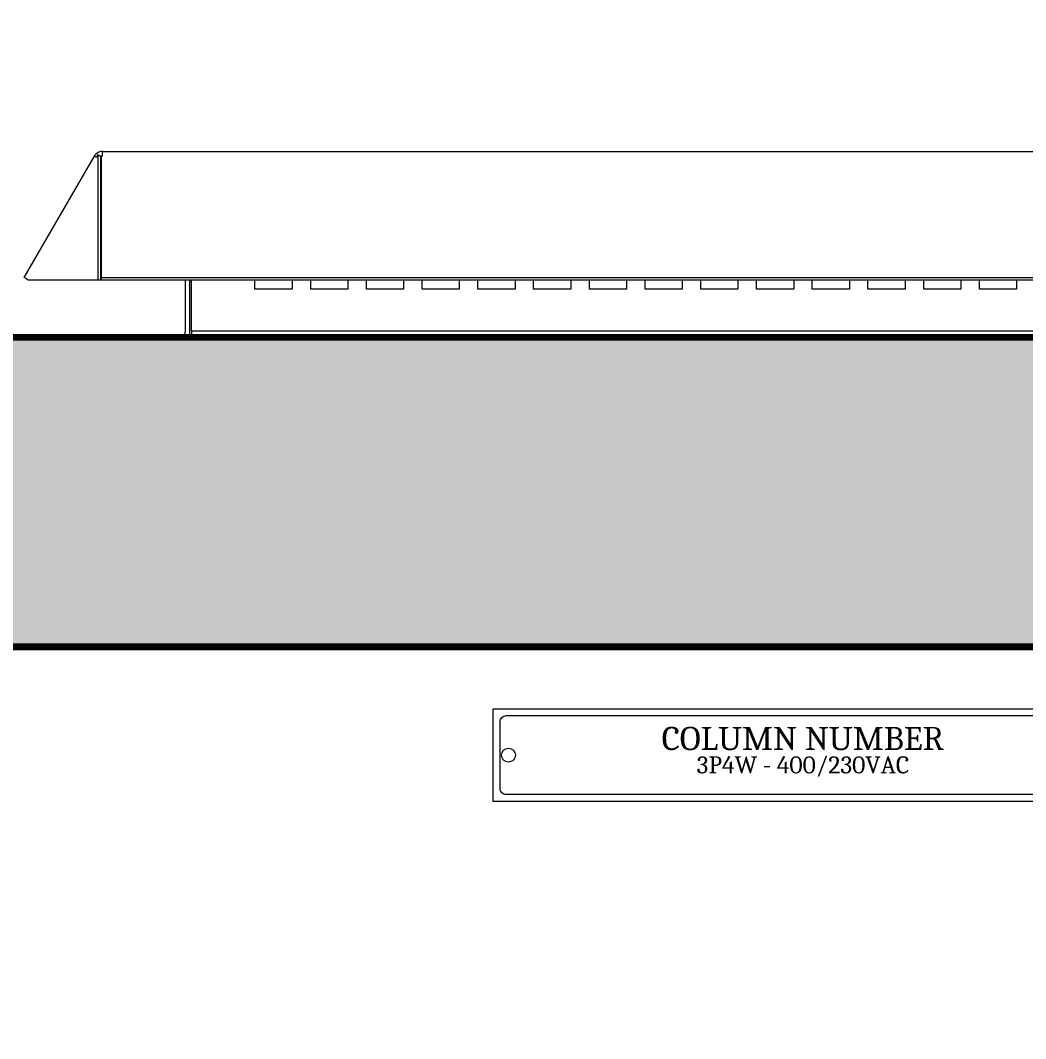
# Model space of a CAD drawing. Header units: millimetres. Extents: x -116965 to 323937, y 291661 to 566926.
# Drawn here: x -49233.9 to -48909.2, y 330213 to 330541.9 of the extents above; entities that cross this region are included whole.
import ezdxf

# ---------------------------------------------------------------- set-up
doc = ezdxf.new("R2010")
doc.units = ezdxf.units.MM
doc.header["$PDMODE"] = 35
doc.layers.get('0').update_dxf_attribs({"lineweight": 18})
doc.layers.add('AM_5', color=3, linetype='Continuous', lineweight=25)
doc.layers.add('Visible (ISO)', color=7, linetype='Continuous', lineweight=50)
doc.layers.add('C00-00-00', color=7, linetype='Continuous')
doc.layers.add('dien', color=2, linetype='Continuous')
doc.layers.add('C34-3A-40', color=7, linetype='Continuous', true_color=0x343a40)
doc.layers.add('C62-64-69', color=7, linetype='Continuous', true_color=0x626469)
doc.styles.add('hwTech', font='Cambria.ttf')
doc.styles.add('{18b73a54-fa43-428c-adcb-c1c7bbdf2c84}', font='Simplex.shx')
doc.dimstyles.new('kich thuoc$0', dxfattribs={"dimscale": 2, "dimtxt": 20, "dimasz": 16, "dimexe": 15, "dimexo": 10, "dimgap": 5, "dimtad": 1, "dimdec": 0, "dimzin": 0, "dimdsep": 46, "dimtxsty": '{18b73a54-fa43-428c-adcb-c1c7bbdf2c84}', "dimblk": 'OPEN30', "dimcen": 0.09, "dimclrd": 3, "dimclre": 3, "dimclrt": 3, "dimadec": 0, "dimazin": 0, "dimtfac": 1, "dimtdec": 0, "dimtofl": 0, "dimtmove": 0, "dimatfit": 3, "dimldrblk": 'OPEN30', "dimfxl": 1, "dimtolj": 1, "dimtzin": 0, "dimarcsym": 0})

# ---------------------------------------------------------------- blocks, each defined once
blk = doc.blocks.new('SV-F')
at = {"lineweight": 13}
blk.add_line((201, 0), (-201, 0), dxfattribs=at)
at = {"layer": 'Visible (ISO)', "lineweight": 13}
for p, q in [((-226.27, 58.5), (-226.27, 60)), ((-226.27, 60), (226.27, 60)), ((226.27, 60), (226.27, 58.5)), ((-251.5, 19.3), (-228.87, 58.5)), ((-228.79, 58.46), (-228.87, 58.5)), ((-228.79, 58.46), (-228.7, 58.41)), ((-227.8, 58.89), (-228.23, 58.13)), ((-227.8, 58.89), (-227.8, 18.55)), ((-226.82, 58.32), (-227.8, 58.89)), ((-226.82, 18.55), (-226.82, 58.32)), ((-226.68, 58.5), (-226.68, 19.3)), ((-226.27, 58.5), (-226.68, 58.5)), ((226.68, 58.5), (226.27, 58.5)), ((226.68, 58.5), (226.68, 19.3)), ((226.82, 58.32), (227.8, 58.89)), ((226.82, 18.55), (226.82, 58.32)), ((228.23, 58.13), (227.8, 58.89)), ((227.8, 58.89), (227.8, 18.55)), ((228.7, 58.41), (228.79, 58.46)), ((228.87, 58.5), (228.79, 58.46)), ((228.87, 58.5), (251.5, 19.3)), ((-250.87, 18.93), (-251.5, 19.3)), ((-250.87, 18.93), (-250.2, 18.55)), ((-250.2, 18.55), (-227.8, 18.55)), ((-227.8, 18.55), (-226.82, 18.55)), ((-226.68, 19.3), (-226.68, 18.55)), ((-226.68, 19.3), (226.68, 19.3)), ((-226.68, 18.55), (226.68, 18.55)), ((-199.5, 18.55), (-199.5, 1.5)), ((-198, 1.5), (-198, 18.55)), ((-197.5, 4), (-197.5, 18.55)), ((-177, 15.5), (-177, 18.55)), ((-165, 18.55), (-165, 15.5)), ((-159, 15.5), (-159, 18.55)), ((-147, 18.55), (-147, 15.5)), ((-141, 15.5), (-141, 18.55)), ((-129, 18.55), (-129, 15.5)), ((-123, 15.5), (-123, 18.55)), ((-111, 18.55), (-111, 15.5)), ((-105, 15.5), (-105, 18.55)), ((-93, 18.55), (-93, 15.5)), ((-87, 15.5), (-87, 18.55)), ((-75, 18.55), (-75, 15.5)), ((-69, 15.5), (-69, 18.55)), ((-57, 18.55), (-57, 15.5)), ((-51, 15.5), (-51, 18.55)), ((-39, 18.55), (-39, 15.5)), ((-33, 15.5), (-33, 18.55)), ((-21, 18.55), (-21, 15.5)), ((-15, 15.5), (-15, 18.55)), ((-3, 18.55), (-3, 15.5)), ((3, 15.5), (3, 18.55)), ((15, 18.55), (15, 15.5)), ((21, 15.5), (21, 18.55)), ((33, 18.55), (33, 15.5)), ((39, 15.5), (39, 18.55)), ((51, 18.55), (51, 15.5)), ((57, 15.5), (57, 18.55)), ((69, 18.55), (69, 15.5)), ((75, 15.5), (75, 18.55)), ((87, 18.55), (87, 15.5)), ((93, 15.5), (93, 18.55)), ((105, 18.55), (105, 15.5)), ((111, 15.5), (111, 18.55)), ((123, 18.55), (123, 15.5)), ((129, 15.5), (129, 18.55)), ((141, 18.55), (141, 15.5)), ((147, 15.5), (147, 18.55)), ((159, 18.55), (159, 15.5)), ((165, 15.5), (165, 18.55)), ((177, 18.55), (177, 15.5)), ((197.5, 18.55), (197.5, 4)), ((198, 1.5), (198, 18.55)), ((199.5, 1.5), (199.5, 18.55)), ((226.68, 19.3), (226.68, 18.55)), ((226.82, 18.55), (227.8, 18.55)), ((227.8, 18.55), (250.2, 18.55)), ((250.87, 18.93), (250.2, 18.55)), ((251.5, 19.3), (250.87, 18.93)), ((-165, 15.5), (-177, 15.5)), ((-147, 15.5), (-159, 15.5)), ((-129, 15.5), (-141, 15.5)), ((-111, 15.5), (-123, 15.5)), ((-93, 15.5), (-105, 15.5)), ((-75, 15.5), (-87, 15.5)), ((-57, 15.5), (-69, 15.5)), ((-39, 15.5), (-51, 15.5)), ((-21, 15.5), (-33, 15.5)), ((-3, 15.5), (-15, 15.5)), ((15, 15.5), (3, 15.5)), ((33, 15.5), (21, 15.5)), ((51, 15.5), (39, 15.5)), ((69, 15.5), (57, 15.5)), ((87, 15.5), (75, 15.5)), ((105, 15.5), (93, 15.5)), ((123, 15.5), (111, 15.5)), ((141, 15.5), (129, 15.5)), ((159, 15.5), (147, 15.5)), ((177, 15.5), (165, 15.5)), ((-197.5, 2), (-197.5, 4)), ((197.5, 2), (197.5, 4)), ((-197.5, 2), (197.5, 2)), ((-197.5, 2), (-197.5, 0)), ((197.5, 2), (197.5, 0))]:
    blk.add_line(p, q, dxfattribs=at)
for centre, radius, start, end in [((-226.27, 57), 3, 90, 136.3257), ((226.27, 57), 3, 43.6743, 90), ((-226.27, 57), 3, 136.3257, 150), ((-226.27, 57), 1.5, 105.8402, 114.6033), ((226.27, 57), 1.5, 65.3967, 74.1598), ((226.27, 57), 3, 30, 43.6743), ((-201, 1.5), 1.5, 270, 0), ((-201, 1.5), 3, 330, 0), ((201, 1.5), 3, 180, 210), ((201, 1.5), 1.5, 180, 270)]:
    blk.add_arc(centre, radius, start, end, dxfattribs=at)
for points in [[(-228.7, 58.41), (-228.66, 58.38), (-228.61, 58.35), (-228.56, 58.32)], [(-228.56, 58.32), (-228.47, 58.27), (-228.36, 58.21), (-228.23, 58.13)], [(228.56, 58.32), (228.47, 58.27), (228.36, 58.21), (228.23, 58.13)], [(228.7, 58.41), (228.66, 58.38), (228.61, 58.35), (228.56, 58.32)]]:
    blk.add_open_spline(points, degree=3, dxfattribs=at)
blk = doc.blocks.new('_Open30')
at = {"color": 0, "linetype": 'ByBlock', "lineweight": -2}
for p, q in [((-1, 0.268), (0, 0)), ((0, 0), (-1, -0.268)), ((0, 0), (-1, 0))]:
    blk.add_line(p, q, dxfattribs=at)
blk = doc.blocks.new('*D1806')
at = {"layer": 'AM_5', "color": 3, "lineweight": -2, "transparency": 16777216}
for p, q in [((-49332.34, 330459.56), (-49332.34, 330844.48)), ((-48632.34, 330459.56), (-48632.34, 330844.48)), ((-49302.34, 330814.48), (-48662.34, 330814.48))]:
    blk.add_line(p, q, dxfattribs=at)
at = {"layer": 'Defpoints', "color": 0, "lineweight": -3, "transparency": 16777216}
for p in [(-48632.34, 330814.48), (-49332.34, 330439.56), (-48632.34, 330439.56)]:
    blk.add_point(p, dxfattribs=at)
at = {"layer": 'AM_5', "color": 3, "lineweight": -2, "transparency": 16777216, "xscale": 30, "yscale": 30, "zscale": 30, "rotation": 180}
blk.add_blockref('_Open30', (-49332.34, 330814.48), dxfattribs=at)
at = {"layer": 'AM_5', "color": 3, "lineweight": -2, "transparency": 16777216, "xscale": 30, "yscale": 30, "zscale": 30}
blk.add_blockref('_Open30', (-48632.34, 330814.48), dxfattribs=at)
at = {"layer": 'AM_5', "color": 3, "transparency": 16777216, "insert": (-48982.34, 330844.48), "char_height": 40, "attachment_point": 5, "style": '{18b73a54-fa43-428c-adcb-c1c7bbdf2c84}'}
blk.add_mtext('\\A1;700', dxfattribs=at)
blk = doc.blocks.new('QƯEQWQWEQWE')
at = {"color": 0, "lineweight": 13, "ltscale": 100}
blk.add_lwpolyline([(60414.52, 346788.3), (60214.52, 346788.3), (60214.52, 346818.3), (60414.52, 346818.3)], close=True, dxfattribs=at)
blk.add_lwpolyline([(60410.27, 346790.55), (60218.77, 346790.55, -0.414214), (60216.77, 346792.55), (60216.77, 346814.06, -0.414214), (60218.77, 346816.06), (60410.27, 346816.06, -0.414214), (60412.27, 346814.06), (60412.27, 346792.55, -0.414214)], format="xyb", close=True, dxfattribs=at)
at = {"color": 7}
for centre in [(60219.52, 346803.3), (60409.52, 346803.3)]:
    blk.add_circle(centre, 2.25, dxfattribs=at)
at = {"lineweight": -3, "ltscale": 5, "insert": (60314.57, 346808.64), "char_height": 7.5, "attachment_point": 5, "style": 'hwTech'}
blk.add_mtext_dynamic_manual_height_columns('COLUMN NUMBER', width=145.0456, gutter_width=12, heights=[0], dxfattribs=at)
at = {"layer": 'dien', "color": 6, "linetype": 'Continuous', "lineweight": 30, "insert": (60314.57, 346799.61), "char_height": 15, "width": 248.9403, "attachment_point": 5, "style": 'hwTech'}
blk.add_mtext('{\\H0.3667x;3P4W - 400/230VAC} ', dxfattribs=at)

msp = doc.modelspace()

# ---------------------------------------------------------------- hatches: boundary and pattern name
at = {"layer": 'C34-3A-40'}
h = msp.add_hatch(color=256, dxfattribs=at)
h.dxf.hatch_style = 2
h.paths.add_polyline_path([(-49331.192633, 330439.556236), (-48631.290343, 330439.556236), (-48631.290343, 330339.570192), (-49331.192633, 330339.570192)])
at = {"layer": 'C62-64-69'}
h = msp.add_hatch(color=256, dxfattribs=at)
h.dxf.hatch_style = 2
h.paths.add_polyline_path([(-49235.206033, 330430.557493), (-49203.210498, 330430.557493), (-49203.210498, 330423.558467), (-49235.206033, 330423.558467)])
h = msp.add_hatch(color=256, dxfattribs=at)
h.dxf.hatch_style = 2
h.paths.add_polyline_path([(-49203.210498, 330430.557493), (-49171.214968, 330430.557493), (-49171.214968, 330423.558467), (-49203.210498, 330423.558467)])
h = msp.add_hatch(color=256, dxfattribs=at)
h.dxf.hatch_style = 2
h.paths.add_polyline_path([(-49203.210498, 330430.557493), (-49171.214968, 330430.557493), (-49171.214968, 330423.558467), (-49203.210498, 330423.558467)])
h = msp.add_hatch(color=256, dxfattribs=at)
h.dxf.hatch_style = 2
h.paths.add_polyline_path([(-49171.214968, 330430.557493), (-49139.219433, 330430.557493), (-49139.219433, 330423.558467), (-49171.214968, 330423.558467)])
h = msp.add_hatch(color=256, dxfattribs=at)
h.dxf.hatch_style = 2
h.paths.add_polyline_path([(-49171.214968, 330430.557493), (-49139.219433, 330430.557493), (-49139.219433, 330423.558467), (-49171.214968, 330423.558467)])
h = msp.add_hatch(color=256, dxfattribs=at)
h.dxf.hatch_style = 2
h.paths.add_polyline_path([(-49139.219433, 330430.557493), (-49107.223898, 330430.557493), (-49107.223898, 330423.558467), (-49139.219433, 330423.558467)])
h = msp.add_hatch(color=256, dxfattribs=at)
h.dxf.hatch_style = 2
h.paths.add_polyline_path([(-49139.219433, 330430.557493), (-49107.223898, 330430.557493), (-49107.223898, 330423.558467), (-49139.219433, 330423.558467)])
h = msp.add_hatch(color=256, dxfattribs=at)
h.dxf.hatch_style = 2
h.paths.add_polyline_path([(-49107.223898, 330430.557493), (-49075.228368, 330430.557493), (-49075.228368, 330423.558467), (-49107.223898, 330423.558467)])
h = msp.add_hatch(color=256, dxfattribs=at)
h.dxf.hatch_style = 2
h.paths.add_polyline_path([(-49107.223898, 330430.557493), (-49075.228368, 330430.557493), (-49075.228368, 330423.558467), (-49107.223898, 330423.558467)])
h = msp.add_hatch(color=256, dxfattribs=at)
h.dxf.hatch_style = 2
h.paths.add_polyline_path([(-49075.228368, 330430.557493), (-49043.232833, 330430.557493), (-49043.232833, 330423.558467), (-49075.228368, 330423.558467)])
h = msp.add_hatch(color=256, dxfattribs=at)
h.dxf.hatch_style = 2
h.paths.add_polyline_path([(-49043.232833, 330430.557493), (-49011.237298, 330430.557493), (-49011.237298, 330423.558467), (-49043.232833, 330423.558467)])
h = msp.add_hatch(color=256, dxfattribs=at)
h.dxf.hatch_style = 2
h.paths.add_polyline_path([(-49043.232833, 330430.557493), (-49011.237298, 330430.557493), (-49011.237298, 330423.558467), (-49043.232833, 330423.558467)])
h = msp.add_hatch(color=256, dxfattribs=at)
h.dxf.hatch_style = 2
h.paths.add_polyline_path([(-49011.237298, 330430.557493), (-48979.241768, 330430.557493), (-48979.241768, 330423.558467), (-49011.237298, 330423.558467)])
h = msp.add_hatch(color=256, dxfattribs=at)
h.dxf.hatch_style = 2
h.paths.add_polyline_path([(-49011.237298, 330430.557493), (-48979.241768, 330430.557493), (-48979.241768, 330423.558467), (-49011.237298, 330423.558467)])
h = msp.add_hatch(color=256, dxfattribs=at)
h.dxf.hatch_style = 2
h.paths.add_polyline_path([(-48979.241768, 330430.557493), (-48947.246233, 330430.557493), (-48947.246233, 330423.558467), (-48979.241768, 330423.558467)])
h = msp.add_hatch(color=256, dxfattribs=at)
h.dxf.hatch_style = 2
h.paths.add_polyline_path([(-48979.241768, 330430.557493), (-48947.246233, 330430.557493), (-48947.246233, 330423.558467), (-48979.241768, 330423.558467)])
h = msp.add_hatch(color=256, dxfattribs=at)
h.dxf.hatch_style = 2
h.paths.add_polyline_path([(-48947.246233, 330430.557493), (-48915.250698, 330430.557493), (-48915.250698, 330423.558467), (-48947.246233, 330423.558467)])
h = msp.add_hatch(color=256, dxfattribs=at)
h.dxf.hatch_style = 2
h.paths.add_polyline_path([(-48947.246233, 330430.557493), (-48915.250698, 330430.557493), (-48915.250698, 330423.558467), (-48947.246233, 330423.558467)])
h = msp.add_hatch(color=256, dxfattribs=at)
h.dxf.hatch_style = 2
h.paths.add_polyline_path([(-48915.250698, 330430.557493), (-48883.255168, 330430.557493), (-48883.255168, 330423.558467), (-48915.250698, 330423.558467)])
h = msp.add_hatch(color=256, dxfattribs=at)
h.dxf.hatch_style = 2
h.paths.add_polyline_path([(-49235.206033, 330423.558467), (-49203.210498, 330423.558467), (-49203.210498, 330421.558749), (-49235.206033, 330421.558749)])
h = msp.add_hatch(color=256, dxfattribs=at)
h.dxf.hatch_style = 2
h.paths.add_polyline_path([(-49203.210498, 330423.558467), (-49171.214968, 330423.558467), (-49171.214968, 330421.558749), (-49203.210498, 330421.558749)])
h = msp.add_hatch(color=256, dxfattribs=at)
h.dxf.hatch_style = 2
h.paths.add_polyline_path([(-49203.210498, 330423.558467), (-49171.214968, 330423.558467), (-49171.214968, 330421.558749), (-49203.210498, 330421.558749)])
h = msp.add_hatch(color=256, dxfattribs=at)
h.dxf.hatch_style = 2
h.paths.add_polyline_path([(-49171.214968, 330423.558467), (-49139.219433, 330423.558467), (-49139.219433, 330421.558749), (-49171.214968, 330421.558749)])
h = msp.add_hatch(color=256, dxfattribs=at)
h.dxf.hatch_style = 2
h.paths.add_polyline_path([(-49171.214968, 330423.558467), (-49139.219433, 330423.558467), (-49139.219433, 330421.558749), (-49171.214968, 330421.558749)])
h = msp.add_hatch(color=256, dxfattribs=at)
h.dxf.hatch_style = 2
h.paths.add_polyline_path([(-49139.219433, 330423.558467), (-49107.223898, 330423.558467), (-49107.223898, 330421.558749), (-49139.219433, 330421.558749)])
h = msp.add_hatch(color=256, dxfattribs=at)
h.dxf.hatch_style = 2
h.paths.add_polyline_path([(-49139.219433, 330423.558467), (-49107.223898, 330423.558467), (-49107.223898, 330421.558749), (-49139.219433, 330421.558749)])
h = msp.add_hatch(color=256, dxfattribs=at)
h.dxf.hatch_style = 2
h.paths.add_polyline_path([(-49107.223898, 330423.558467), (-49075.228368, 330423.558467), (-49075.228368, 330421.558749), (-49107.223898, 330421.558749)])
h = msp.add_hatch(color=256, dxfattribs=at)
h.dxf.hatch_style = 2
h.paths.add_polyline_path([(-49107.223898, 330423.558467), (-49075.228368, 330423.558467), (-49075.228368, 330421.558749), (-49107.223898, 330421.558749)])
h = msp.add_hatch(color=256, dxfattribs=at)
h.dxf.hatch_style = 2
h.paths.add_polyline_path([(-49075.228368, 330423.558467), (-49043.232833, 330423.558467), (-49043.232833, 330421.558749), (-49075.228368, 330421.558749)])
h = msp.add_hatch(color=256, dxfattribs=at)
h.dxf.hatch_style = 2
h.paths.add_polyline_path([(-49043.232833, 330423.558467), (-49011.237298, 330423.558467), (-49011.237298, 330421.558749), (-49043.232833, 330421.558749)])
h = msp.add_hatch(color=256, dxfattribs=at)
h.dxf.hatch_style = 2
h.paths.add_polyline_path([(-49043.232833, 330423.558467), (-49011.237298, 330423.558467), (-49011.237298, 330421.558749), (-49043.232833, 330421.558749)])
h = msp.add_hatch(color=256, dxfattribs=at)
h.dxf.hatch_style = 2
h.paths.add_polyline_path([(-49011.237298, 330423.558467), (-48979.241768, 330423.558467), (-48979.241768, 330421.558749), (-49011.237298, 330421.558749)])
h = msp.add_hatch(color=256, dxfattribs=at)
h.dxf.hatch_style = 2
h.paths.add_polyline_path([(-49011.237298, 330423.558467), (-48979.241768, 330423.558467), (-48979.241768, 330421.558749), (-49011.237298, 330421.558749)])
h = msp.add_hatch(color=256, dxfattribs=at)
h.dxf.hatch_style = 2
h.paths.add_polyline_path([(-48979.241768, 330423.558467), (-48947.246233, 330423.558467), (-48947.246233, 330421.558749), (-48979.241768, 330421.558749)])
h = msp.add_hatch(color=256, dxfattribs=at)
h.dxf.hatch_style = 2
h.paths.add_polyline_path([(-48979.241768, 330423.558467), (-48947.246233, 330423.558467), (-48947.246233, 330421.558749), (-48979.241768, 330421.558749)])
h = msp.add_hatch(color=256, dxfattribs=at)
h.dxf.hatch_style = 2
h.paths.add_polyline_path([(-48947.246233, 330423.558467), (-48915.250698, 330423.558467), (-48915.250698, 330421.558749), (-48947.246233, 330421.558749)])
h = msp.add_hatch(color=256, dxfattribs=at)
h.dxf.hatch_style = 2
h.paths.add_polyline_path([(-48947.246233, 330423.558467), (-48915.250698, 330423.558467), (-48915.250698, 330421.558749), (-48947.246233, 330421.558749)])
h = msp.add_hatch(color=256, dxfattribs=at)
h.dxf.hatch_style = 2
h.paths.add_polyline_path([(-48915.250698, 330423.558467), (-48883.255168, 330423.558467), (-48883.255168, 330421.558749), (-48915.250698, 330421.558749)])
h = msp.add_hatch(color=256, dxfattribs=at)
h.dxf.hatch_style = 2
h.paths.add_polyline_path([(-49235.206033, 330421.558749), (-49203.210498, 330421.558749), (-49203.210498, 330414.559723), (-49235.206033, 330414.559723)])
h = msp.add_hatch(color=256, dxfattribs=at)
h.dxf.hatch_style = 2
h.paths.add_polyline_path([(-49203.210498, 330421.558749), (-49171.214968, 330421.558749), (-49171.214968, 330414.559723), (-49203.210498, 330414.559723)])
h = msp.add_hatch(color=256, dxfattribs=at)
h.dxf.hatch_style = 2
h.paths.add_polyline_path([(-49203.210498, 330421.558749), (-49171.214968, 330421.558749), (-49171.214968, 330414.559723), (-49203.210498, 330414.559723)])
h = msp.add_hatch(color=256, dxfattribs=at)
h.dxf.hatch_style = 2
h.paths.add_polyline_path([(-49171.214968, 330421.558749), (-49139.219433, 330421.558749), (-49139.219433, 330414.559723), (-49171.214968, 330414.559723)])
h = msp.add_hatch(color=256, dxfattribs=at)
h.dxf.hatch_style = 2
h.paths.add_polyline_path([(-49171.214968, 330421.558749), (-49139.219433, 330421.558749), (-49139.219433, 330414.559723), (-49171.214968, 330414.559723)])
h = msp.add_hatch(color=256, dxfattribs=at)
h.dxf.hatch_style = 2
h.paths.add_polyline_path([(-49139.219433, 330421.558749), (-49107.223898, 330421.558749), (-49107.223898, 330414.559723), (-49139.219433, 330414.559723)])
h = msp.add_hatch(color=256, dxfattribs=at)
h.dxf.hatch_style = 2
h.paths.add_polyline_path([(-49139.219433, 330421.558749), (-49107.223898, 330421.558749), (-49107.223898, 330414.559723), (-49139.219433, 330414.559723)])
h = msp.add_hatch(color=256, dxfattribs=at)
h.dxf.hatch_style = 2
h.paths.add_polyline_path([(-49107.223898, 330421.558749), (-49075.228368, 330421.558749), (-49075.228368, 330414.559723), (-49107.223898, 330414.559723)])
h = msp.add_hatch(color=256, dxfattribs=at)
h.dxf.hatch_style = 2
h.paths.add_polyline_path([(-49107.223898, 330421.558749), (-49075.228368, 330421.558749), (-49075.228368, 330414.559723), (-49107.223898, 330414.559723)])
h = msp.add_hatch(color=256, dxfattribs=at)
h.dxf.hatch_style = 2
h.paths.add_polyline_path([(-49075.228368, 330421.558749), (-49043.232833, 330421.558749), (-49043.232833, 330414.559723), (-49075.228368, 330414.559723)])
h = msp.add_hatch(color=256, dxfattribs=at)
h.dxf.hatch_style = 2
h.paths.add_polyline_path([(-49043.232833, 330421.558749), (-49011.237298, 330421.558749), (-49011.237298, 330414.559723), (-49043.232833, 330414.559723)])
h = msp.add_hatch(color=256, dxfattribs=at)
h.dxf.hatch_style = 2
h.paths.add_polyline_path([(-49043.232833, 330421.558749), (-49011.237298, 330421.558749), (-49011.237298, 330414.559723), (-49043.232833, 330414.559723)])
h = msp.add_hatch(color=256, dxfattribs=at)
h.dxf.hatch_style = 2
h.paths.add_polyline_path([(-49011.237298, 330421.558749), (-48979.241768, 330421.558749), (-48979.241768, 330414.559723), (-49011.237298, 330414.559723)])
h = msp.add_hatch(color=256, dxfattribs=at)
h.dxf.hatch_style = 2
h.paths.add_polyline_path([(-49011.237298, 330421.558749), (-48979.241768, 330421.558749), (-48979.241768, 330414.559723), (-49011.237298, 330414.559723)])
h = msp.add_hatch(color=256, dxfattribs=at)
h.dxf.hatch_style = 2
h.paths.add_polyline_path([(-48979.241768, 330421.558749), (-48947.246233, 330421.558749), (-48947.246233, 330414.559723), (-48979.241768, 330414.559723)])
h = msp.add_hatch(color=256, dxfattribs=at)
h.dxf.hatch_style = 2
h.paths.add_polyline_path([(-48979.241768, 330421.558749), (-48947.246233, 330421.558749), (-48947.246233, 330414.559723), (-48979.241768, 330414.559723)])
h = msp.add_hatch(color=256, dxfattribs=at)
h.dxf.hatch_style = 2
h.paths.add_polyline_path([(-48947.246233, 330421.558749), (-48915.250698, 330421.558749), (-48915.250698, 330414.559723), (-48947.246233, 330414.559723)])
h = msp.add_hatch(color=256, dxfattribs=at)
h.dxf.hatch_style = 2
h.paths.add_polyline_path([(-48947.246233, 330421.558749), (-48915.250698, 330421.558749), (-48915.250698, 330414.559723), (-48947.246233, 330414.559723)])
h = msp.add_hatch(color=256, dxfattribs=at)
h.dxf.hatch_style = 2
h.paths.add_polyline_path([(-48915.250698, 330421.558749), (-48883.255168, 330421.558749), (-48883.255168, 330414.559723), (-48915.250698, 330414.559723)])
h = msp.add_hatch(color=256, dxfattribs=at)
h.dxf.hatch_style = 2
h.paths.add_polyline_path([(-49235.206033, 330414.559723), (-49203.210498, 330414.559723), (-49203.210498, 330412.560005), (-49235.206033, 330412.560005)])
h = msp.add_hatch(color=256, dxfattribs=at)
h.dxf.hatch_style = 2
h.paths.add_polyline_path([(-49235.206033, 330412.560005), (-49203.210498, 330412.560005), (-49203.210498, 330405.56098), (-49235.206033, 330405.56098)])
h = msp.add_hatch(color=256, dxfattribs=at)
h.dxf.hatch_style = 2
h.paths.add_polyline_path([(-49203.210498, 330414.559723), (-49171.214968, 330414.559723), (-49171.214968, 330412.560005), (-49203.210498, 330412.560005)])
h = msp.add_hatch(color=256, dxfattribs=at)
h.dxf.hatch_style = 2
h.paths.add_polyline_path([(-49203.210498, 330414.559723), (-49171.214968, 330414.559723), (-49171.214968, 330412.560005), (-49203.210498, 330412.560005)])
h = msp.add_hatch(color=256, dxfattribs=at)
h.dxf.hatch_style = 2
h.paths.add_polyline_path([(-49203.210498, 330412.560005), (-49171.214968, 330412.560005), (-49171.214968, 330405.56098), (-49203.210498, 330405.56098)])
h = msp.add_hatch(color=256, dxfattribs=at)
h.dxf.hatch_style = 2
h.paths.add_polyline_path([(-49203.210498, 330412.560005), (-49171.214968, 330412.560005), (-49171.214968, 330405.56098), (-49203.210498, 330405.56098)])
h = msp.add_hatch(color=256, dxfattribs=at)
h.dxf.hatch_style = 2
h.paths.add_polyline_path([(-49171.214968, 330414.559723), (-49139.219433, 330414.559723), (-49139.219433, 330412.560005), (-49171.214968, 330412.560005)])
h = msp.add_hatch(color=256, dxfattribs=at)
h.dxf.hatch_style = 2
h.paths.add_polyline_path([(-49171.214968, 330414.559723), (-49139.219433, 330414.559723), (-49139.219433, 330412.560005), (-49171.214968, 330412.560005)])
h = msp.add_hatch(color=256, dxfattribs=at)
h.dxf.hatch_style = 2
h.paths.add_polyline_path([(-49171.214968, 330412.560005), (-49139.219433, 330412.560005), (-49139.219433, 330405.56098), (-49171.214968, 330405.56098)])
h = msp.add_hatch(color=256, dxfattribs=at)
h.dxf.hatch_style = 2
h.paths.add_polyline_path([(-49171.214968, 330412.560005), (-49139.219433, 330412.560005), (-49139.219433, 330405.56098), (-49171.214968, 330405.56098)])
h = msp.add_hatch(color=256, dxfattribs=at)
h.dxf.hatch_style = 2
h.paths.add_polyline_path([(-49139.219433, 330414.559723), (-49107.223898, 330414.559723), (-49107.223898, 330412.560005), (-49139.219433, 330412.560005)])
h = msp.add_hatch(color=256, dxfattribs=at)
h.dxf.hatch_style = 2
h.paths.add_polyline_path([(-49139.219433, 330414.559723), (-49107.223898, 330414.559723), (-49107.223898, 330412.560005), (-49139.219433, 330412.560005)])
h = msp.add_hatch(color=256, dxfattribs=at)
h.dxf.hatch_style = 2
h.paths.add_polyline_path([(-49139.219433, 330412.560005), (-49107.223898, 330412.560005), (-49107.223898, 330405.56098), (-49139.219433, 330405.56098)])
h = msp.add_hatch(color=256, dxfattribs=at)
h.dxf.hatch_style = 2
h.paths.add_polyline_path([(-49139.219433, 330412.560005), (-49107.223898, 330412.560005), (-49107.223898, 330405.56098), (-49139.219433, 330405.56098)])
h = msp.add_hatch(color=256, dxfattribs=at)
h.dxf.hatch_style = 2
h.paths.add_polyline_path([(-49107.223898, 330414.559723), (-49075.228368, 330414.559723), (-49075.228368, 330412.560005), (-49107.223898, 330412.560005)])
h = msp.add_hatch(color=256, dxfattribs=at)
h.dxf.hatch_style = 2
h.paths.add_polyline_path([(-49107.223898, 330414.559723), (-49075.228368, 330414.559723), (-49075.228368, 330412.560005), (-49107.223898, 330412.560005)])
h = msp.add_hatch(color=256, dxfattribs=at)
h.dxf.hatch_style = 2
h.paths.add_polyline_path([(-49107.223898, 330412.560005), (-49075.228368, 330412.560005), (-49075.228368, 330405.56098), (-49107.223898, 330405.56098)])
h = msp.add_hatch(color=256, dxfattribs=at)
h.dxf.hatch_style = 2
h.paths.add_polyline_path([(-49107.223898, 330412.560005), (-49075.228368, 330412.560005), (-49075.228368, 330405.56098), (-49107.223898, 330405.56098)])
h = msp.add_hatch(color=256, dxfattribs=at)
h.dxf.hatch_style = 2
h.paths.add_polyline_path([(-49075.228368, 330414.559723), (-49043.232833, 330414.559723), (-49043.232833, 330412.560005), (-49075.228368, 330412.560005)])
h = msp.add_hatch(color=256, dxfattribs=at)
h.dxf.hatch_style = 2
h.paths.add_polyline_path([(-49075.228368, 330412.560005), (-49043.232833, 330412.560005), (-49043.232833, 330405.56098), (-49075.228368, 330405.56098)])
h = msp.add_hatch(color=256, dxfattribs=at)
h.dxf.hatch_style = 2
h.paths.add_polyline_path([(-49043.232833, 330414.559723), (-49011.237298, 330414.559723), (-49011.237298, 330412.560005), (-49043.232833, 330412.560005)])
h = msp.add_hatch(color=256, dxfattribs=at)
h.dxf.hatch_style = 2
h.paths.add_polyline_path([(-49043.232833, 330414.559723), (-49011.237298, 330414.559723), (-49011.237298, 330412.560005), (-49043.232833, 330412.560005)])
h = msp.add_hatch(color=256, dxfattribs=at)
h.dxf.hatch_style = 2
h.paths.add_polyline_path([(-49043.232833, 330412.560005), (-49011.237298, 330412.560005), (-49011.237298, 330405.56098), (-49043.232833, 330405.56098)])
h = msp.add_hatch(color=256, dxfattribs=at)
h.dxf.hatch_style = 2
h.paths.add_polyline_path([(-49043.232833, 330412.560005), (-49011.237298, 330412.560005), (-49011.237298, 330405.56098), (-49043.232833, 330405.56098)])
h = msp.add_hatch(color=256, dxfattribs=at)
h.dxf.hatch_style = 2
h.paths.add_polyline_path([(-49011.237298, 330414.559723), (-48979.241768, 330414.559723), (-48979.241768, 330412.560005), (-49011.237298, 330412.560005)])
h = msp.add_hatch(color=256, dxfattribs=at)
h.dxf.hatch_style = 2
h.paths.add_polyline_path([(-49011.237298, 330414.559723), (-48979.241768, 330414.559723), (-48979.241768, 330412.560005), (-49011.237298, 330412.560005)])
h = msp.add_hatch(color=256, dxfattribs=at)
h.dxf.hatch_style = 2
h.paths.add_polyline_path([(-49011.237298, 330412.560005), (-48979.241768, 330412.560005), (-48979.241768, 330405.56098), (-49011.237298, 330405.56098)])
h = msp.add_hatch(color=256, dxfattribs=at)
h.dxf.hatch_style = 2
h.paths.add_polyline_path([(-49011.237298, 330412.560005), (-48979.241768, 330412.560005), (-48979.241768, 330405.56098), (-49011.237298, 330405.56098)])
h = msp.add_hatch(color=256, dxfattribs=at)
h.dxf.hatch_style = 2
h.paths.add_polyline_path([(-48979.241768, 330414.559723), (-48947.246233, 330414.559723), (-48947.246233, 330412.560005), (-48979.241768, 330412.560005)])
h = msp.add_hatch(color=256, dxfattribs=at)
h.dxf.hatch_style = 2
h.paths.add_polyline_path([(-48979.241768, 330414.559723), (-48947.246233, 330414.559723), (-48947.246233, 330412.560005), (-48979.241768, 330412.560005)])
h = msp.add_hatch(color=256, dxfattribs=at)
h.dxf.hatch_style = 2
h.paths.add_polyline_path([(-48979.241768, 330412.560005), (-48947.246233, 330412.560005), (-48947.246233, 330405.56098), (-48979.241768, 330405.56098)])
h = msp.add_hatch(color=256, dxfattribs=at)
h.dxf.hatch_style = 2
h.paths.add_polyline_path([(-48979.241768, 330412.560005), (-48947.246233, 330412.560005), (-48947.246233, 330405.56098), (-48979.241768, 330405.56098)])
h = msp.add_hatch(color=256, dxfattribs=at)
h.dxf.hatch_style = 2
h.paths.add_polyline_path([(-48947.246233, 330414.559723), (-48915.250698, 330414.559723), (-48915.250698, 330412.560005), (-48947.246233, 330412.560005)])
h = msp.add_hatch(color=256, dxfattribs=at)
h.dxf.hatch_style = 2
h.paths.add_polyline_path([(-48947.246233, 330414.559723), (-48915.250698, 330414.559723), (-48915.250698, 330412.560005), (-48947.246233, 330412.560005)])
h = msp.add_hatch(color=256, dxfattribs=at)
h.dxf.hatch_style = 2
h.paths.add_polyline_path([(-48947.246233, 330412.560005), (-48915.250698, 330412.560005), (-48915.250698, 330405.56098), (-48947.246233, 330405.56098)])
h = msp.add_hatch(color=256, dxfattribs=at)
h.dxf.hatch_style = 2
h.paths.add_polyline_path([(-48947.246233, 330412.560005), (-48915.250698, 330412.560005), (-48915.250698, 330405.56098), (-48947.246233, 330405.56098)])
h = msp.add_hatch(color=256, dxfattribs=at)
h.dxf.hatch_style = 2
h.paths.add_polyline_path([(-48915.250698, 330414.559723), (-48883.255168, 330414.559723), (-48883.255168, 330412.560005), (-48915.250698, 330412.560005)])
h = msp.add_hatch(color=256, dxfattribs=at)
h.dxf.hatch_style = 2
h.paths.add_polyline_path([(-48915.250698, 330412.560005), (-48883.255168, 330412.560005), (-48883.255168, 330405.56098), (-48915.250698, 330405.56098)])
h = msp.add_hatch(color=256, dxfattribs=at)
h.dxf.hatch_style = 2
h.paths.add_polyline_path([(-49235.206033, 330405.56098), (-49203.210498, 330405.56098), (-49203.210498, 330403.561261), (-49235.206033, 330403.561261)])
h = msp.add_hatch(color=256, dxfattribs=at)
h.dxf.hatch_style = 2
h.paths.add_polyline_path([(-49235.206033, 330403.561261), (-49203.210498, 330403.561261), (-49203.210498, 330396.562236), (-49235.206033, 330396.562236)])
h = msp.add_hatch(color=256, dxfattribs=at)
h.dxf.hatch_style = 2
h.paths.add_polyline_path([(-49203.210498, 330405.56098), (-49171.214968, 330405.56098), (-49171.214968, 330403.561261), (-49203.210498, 330403.561261)])
h = msp.add_hatch(color=256, dxfattribs=at)
h.dxf.hatch_style = 2
h.paths.add_polyline_path([(-49203.210498, 330405.56098), (-49171.214968, 330405.56098), (-49171.214968, 330403.561261), (-49203.210498, 330403.561261)])
h = msp.add_hatch(color=256, dxfattribs=at)
h.dxf.hatch_style = 2
h.paths.add_polyline_path([(-49203.210498, 330403.561261), (-49171.214968, 330403.561261), (-49171.214968, 330396.562236), (-49203.210498, 330396.562236)])
h = msp.add_hatch(color=256, dxfattribs=at)
h.dxf.hatch_style = 2
h.paths.add_polyline_path([(-49203.210498, 330403.561261), (-49171.214968, 330403.561261), (-49171.214968, 330396.562236), (-49203.210498, 330396.562236)])
h = msp.add_hatch(color=256, dxfattribs=at)
h.dxf.hatch_style = 2
h.paths.add_polyline_path([(-49171.214968, 330405.56098), (-49139.219433, 330405.56098), (-49139.219433, 330403.561261), (-49171.214968, 330403.561261)])
h = msp.add_hatch(color=256, dxfattribs=at)
h.dxf.hatch_style = 2
h.paths.add_polyline_path([(-49171.214968, 330405.56098), (-49139.219433, 330405.56098), (-49139.219433, 330403.561261), (-49171.214968, 330403.561261)])
h = msp.add_hatch(color=256, dxfattribs=at)
h.dxf.hatch_style = 2
h.paths.add_polyline_path([(-49171.214968, 330403.561261), (-49139.219433, 330403.561261), (-49139.219433, 330396.562236), (-49171.214968, 330396.562236)])
h = msp.add_hatch(color=256, dxfattribs=at)
h.dxf.hatch_style = 2
h.paths.add_polyline_path([(-49171.214968, 330403.561261), (-49139.219433, 330403.561261), (-49139.219433, 330396.562236), (-49171.214968, 330396.562236)])
h = msp.add_hatch(color=256, dxfattribs=at)
h.dxf.hatch_style = 2
h.paths.add_polyline_path([(-49139.219433, 330405.56098), (-49107.223898, 330405.56098), (-49107.223898, 330403.561261), (-49139.219433, 330403.561261)])
h = msp.add_hatch(color=256, dxfattribs=at)
h.dxf.hatch_style = 2
h.paths.add_polyline_path([(-49139.219433, 330405.56098), (-49107.223898, 330405.56098), (-49107.223898, 330403.561261), (-49139.219433, 330403.561261)])
h = msp.add_hatch(color=256, dxfattribs=at)
h.dxf.hatch_style = 2
h.paths.add_polyline_path([(-49139.219433, 330403.561261), (-49107.223898, 330403.561261), (-49107.223898, 330396.562236), (-49139.219433, 330396.562236)])
h = msp.add_hatch(color=256, dxfattribs=at)
h.dxf.hatch_style = 2
h.paths.add_polyline_path([(-49139.219433, 330403.561261), (-49107.223898, 330403.561261), (-49107.223898, 330396.562236), (-49139.219433, 330396.562236)])
h = msp.add_hatch(color=256, dxfattribs=at)
h.dxf.hatch_style = 2
h.paths.add_polyline_path([(-49107.223898, 330405.56098), (-49075.228368, 330405.56098), (-49075.228368, 330403.561261), (-49107.223898, 330403.561261)])
h = msp.add_hatch(color=256, dxfattribs=at)
h.dxf.hatch_style = 2
h.paths.add_polyline_path([(-49107.223898, 330405.56098), (-49075.228368, 330405.56098), (-49075.228368, 330403.561261), (-49107.223898, 330403.561261)])
h = msp.add_hatch(color=256, dxfattribs=at)
h.dxf.hatch_style = 2
h.paths.add_polyline_path([(-49107.223898, 330403.561261), (-49075.228368, 330403.561261), (-49075.228368, 330396.562236), (-49107.223898, 330396.562236)])
h = msp.add_hatch(color=256, dxfattribs=at)
h.dxf.hatch_style = 2
h.paths.add_polyline_path([(-49107.223898, 330403.561261), (-49075.228368, 330403.561261), (-49075.228368, 330396.562236), (-49107.223898, 330396.562236)])
h = msp.add_hatch(color=256, dxfattribs=at)
h.dxf.hatch_style = 2
h.paths.add_polyline_path([(-49075.228368, 330405.56098), (-49043.232833, 330405.56098), (-49043.232833, 330403.561261), (-49075.228368, 330403.561261)])
h = msp.add_hatch(color=256, dxfattribs=at)
h.dxf.hatch_style = 2
h.paths.add_polyline_path([(-49075.228368, 330403.561261), (-49043.232833, 330403.561261), (-49043.232833, 330396.562236), (-49075.228368, 330396.562236)])
h = msp.add_hatch(color=256, dxfattribs=at)
h.dxf.hatch_style = 2
h.paths.add_polyline_path([(-49043.232833, 330405.56098), (-49011.237298, 330405.56098), (-49011.237298, 330403.561261), (-49043.232833, 330403.561261)])
h = msp.add_hatch(color=256, dxfattribs=at)
h.dxf.hatch_style = 2
h.paths.add_polyline_path([(-49043.232833, 330405.56098), (-49011.237298, 330405.56098), (-49011.237298, 330403.561261), (-49043.232833, 330403.561261)])
h = msp.add_hatch(color=256, dxfattribs=at)
h.dxf.hatch_style = 2
h.paths.add_polyline_path([(-49043.232833, 330403.561261), (-49011.237298, 330403.561261), (-49011.237298, 330396.562236), (-49043.232833, 330396.562236)])
h = msp.add_hatch(color=256, dxfattribs=at)
h.dxf.hatch_style = 2
h.paths.add_polyline_path([(-49043.232833, 330403.561261), (-49011.237298, 330403.561261), (-49011.237298, 330396.562236), (-49043.232833, 330396.562236)])
h = msp.add_hatch(color=256, dxfattribs=at)
h.dxf.hatch_style = 2
h.paths.add_polyline_path([(-49011.237298, 330405.56098), (-48979.241768, 330405.56098), (-48979.241768, 330403.561261), (-49011.237298, 330403.561261)])
h = msp.add_hatch(color=256, dxfattribs=at)
h.dxf.hatch_style = 2
h.paths.add_polyline_path([(-49011.237298, 330405.56098), (-48979.241768, 330405.56098), (-48979.241768, 330403.561261), (-49011.237298, 330403.561261)])
h = msp.add_hatch(color=256, dxfattribs=at)
h.dxf.hatch_style = 2
h.paths.add_polyline_path([(-49011.237298, 330403.561261), (-48979.241768, 330403.561261), (-48979.241768, 330396.562236), (-49011.237298, 330396.562236)])
h = msp.add_hatch(color=256, dxfattribs=at)
h.dxf.hatch_style = 2
h.paths.add_polyline_path([(-49011.237298, 330403.561261), (-48979.241768, 330403.561261), (-48979.241768, 330396.562236), (-49011.237298, 330396.562236)])
h = msp.add_hatch(color=256, dxfattribs=at)
h.dxf.hatch_style = 2
h.paths.add_polyline_path([(-48979.241768, 330405.56098), (-48947.246233, 330405.56098), (-48947.246233, 330403.561261), (-48979.241768, 330403.561261)])
h = msp.add_hatch(color=256, dxfattribs=at)
h.dxf.hatch_style = 2
h.paths.add_polyline_path([(-48979.241768, 330405.56098), (-48947.246233, 330405.56098), (-48947.246233, 330403.561261), (-48979.241768, 330403.561261)])
h = msp.add_hatch(color=256, dxfattribs=at)
h.dxf.hatch_style = 2
h.paths.add_polyline_path([(-48979.241768, 330403.561261), (-48947.246233, 330403.561261), (-48947.246233, 330396.562236), (-48979.241768, 330396.562236)])
h = msp.add_hatch(color=256, dxfattribs=at)
h.dxf.hatch_style = 2
h.paths.add_polyline_path([(-48979.241768, 330403.561261), (-48947.246233, 330403.561261), (-48947.246233, 330396.562236), (-48979.241768, 330396.562236)])
h = msp.add_hatch(color=256, dxfattribs=at)
h.dxf.hatch_style = 2
h.paths.add_polyline_path([(-48947.246233, 330405.56098), (-48915.250698, 330405.56098), (-48915.250698, 330403.561261), (-48947.246233, 330403.561261)])
h = msp.add_hatch(color=256, dxfattribs=at)
h.dxf.hatch_style = 2
h.paths.add_polyline_path([(-48947.246233, 330405.56098), (-48915.250698, 330405.56098), (-48915.250698, 330403.561261), (-48947.246233, 330403.561261)])
h = msp.add_hatch(color=256, dxfattribs=at)
h.dxf.hatch_style = 2
h.paths.add_polyline_path([(-48947.246233, 330403.561261), (-48915.250698, 330403.561261), (-48915.250698, 330396.562236), (-48947.246233, 330396.562236)])
h = msp.add_hatch(color=256, dxfattribs=at)
h.dxf.hatch_style = 2
h.paths.add_polyline_path([(-48947.246233, 330403.561261), (-48915.250698, 330403.561261), (-48915.250698, 330396.562236), (-48947.246233, 330396.562236)])
h = msp.add_hatch(color=256, dxfattribs=at)
h.dxf.hatch_style = 2
h.paths.add_polyline_path([(-48915.250698, 330405.56098), (-48883.255168, 330405.56098), (-48883.255168, 330403.561261), (-48915.250698, 330403.561261)])
h = msp.add_hatch(color=256, dxfattribs=at)
h.dxf.hatch_style = 2
h.paths.add_polyline_path([(-48915.250698, 330403.561261), (-48883.255168, 330403.561261), (-48883.255168, 330396.562236), (-48915.250698, 330396.562236)])
h = msp.add_hatch(color=256, dxfattribs=at)
h.dxf.hatch_style = 2
h.paths.add_polyline_path([(-49235.206033, 330396.562236), (-49203.210498, 330396.562236), (-49203.210498, 330394.562518), (-49235.206033, 330394.562518)])
h = msp.add_hatch(color=256, dxfattribs=at)
h.dxf.hatch_style = 2
h.paths.add_polyline_path([(-49203.210498, 330396.562236), (-49171.214968, 330396.562236), (-49171.214968, 330394.562518), (-49203.210498, 330394.562518)])
h = msp.add_hatch(color=256, dxfattribs=at)
h.dxf.hatch_style = 2
h.paths.add_polyline_path([(-49203.210498, 330396.562236), (-49171.214968, 330396.562236), (-49171.214968, 330394.562518), (-49203.210498, 330394.562518)])
h = msp.add_hatch(color=256, dxfattribs=at)
h.dxf.hatch_style = 2
h.paths.add_polyline_path([(-49171.214968, 330396.562236), (-49139.219433, 330396.562236), (-49139.219433, 330394.562518), (-49171.214968, 330394.562518)])
h = msp.add_hatch(color=256, dxfattribs=at)
h.dxf.hatch_style = 2
h.paths.add_polyline_path([(-49171.214968, 330396.562236), (-49139.219433, 330396.562236), (-49139.219433, 330394.562518), (-49171.214968, 330394.562518)])
h = msp.add_hatch(color=256, dxfattribs=at)
h.dxf.hatch_style = 2
h.paths.add_polyline_path([(-49139.219433, 330396.562236), (-49107.223898, 330396.562236), (-49107.223898, 330394.562518), (-49139.219433, 330394.562518)])
h = msp.add_hatch(color=256, dxfattribs=at)
h.dxf.hatch_style = 2
h.paths.add_polyline_path([(-49139.219433, 330396.562236), (-49107.223898, 330396.562236), (-49107.223898, 330394.562518), (-49139.219433, 330394.562518)])
h = msp.add_hatch(color=256, dxfattribs=at)
h.dxf.hatch_style = 2
h.paths.add_polyline_path([(-49107.223898, 330396.562236), (-49075.228368, 330396.562236), (-49075.228368, 330394.562518), (-49107.223898, 330394.562518)])
h = msp.add_hatch(color=256, dxfattribs=at)
h.dxf.hatch_style = 2
h.paths.add_polyline_path([(-49107.223898, 330396.562236), (-49075.228368, 330396.562236), (-49075.228368, 330394.562518), (-49107.223898, 330394.562518)])
h = msp.add_hatch(color=256, dxfattribs=at)
h.dxf.hatch_style = 2
h.paths.add_polyline_path([(-49075.228368, 330396.562236), (-49043.232833, 330396.562236), (-49043.232833, 330394.562518), (-49075.228368, 330394.562518)])
h = msp.add_hatch(color=256, dxfattribs=at)
h.dxf.hatch_style = 2
h.paths.add_polyline_path([(-49043.232833, 330396.562236), (-49011.237298, 330396.562236), (-49011.237298, 330394.562518), (-49043.232833, 330394.562518)])
h = msp.add_hatch(color=256, dxfattribs=at)
h.dxf.hatch_style = 2
h.paths.add_polyline_path([(-49043.232833, 330396.562236), (-49011.237298, 330396.562236), (-49011.237298, 330394.562518), (-49043.232833, 330394.562518)])
h = msp.add_hatch(color=256, dxfattribs=at)
h.dxf.hatch_style = 2
h.paths.add_polyline_path([(-49011.237298, 330396.562236), (-48979.241768, 330396.562236), (-48979.241768, 330394.562518), (-49011.237298, 330394.562518)])
h = msp.add_hatch(color=256, dxfattribs=at)
h.dxf.hatch_style = 2
h.paths.add_polyline_path([(-49011.237298, 330396.562236), (-48979.241768, 330396.562236), (-48979.241768, 330394.562518), (-49011.237298, 330394.562518)])
h = msp.add_hatch(color=256, dxfattribs=at)
h.dxf.hatch_style = 2
h.paths.add_polyline_path([(-48979.241768, 330396.562236), (-48947.246233, 330396.562236), (-48947.246233, 330394.562518), (-48979.241768, 330394.562518)])
h = msp.add_hatch(color=256, dxfattribs=at)
h.dxf.hatch_style = 2
h.paths.add_polyline_path([(-48979.241768, 330396.562236), (-48947.246233, 330396.562236), (-48947.246233, 330394.562518), (-48979.241768, 330394.562518)])
h = msp.add_hatch(color=256, dxfattribs=at)
h.dxf.hatch_style = 2
h.paths.add_polyline_path([(-48947.246233, 330396.562236), (-48915.250698, 330396.562236), (-48915.250698, 330394.562518), (-48947.246233, 330394.562518)])
h = msp.add_hatch(color=256, dxfattribs=at)
h.dxf.hatch_style = 2
h.paths.add_polyline_path([(-48947.246233, 330396.562236), (-48915.250698, 330396.562236), (-48915.250698, 330394.562518), (-48947.246233, 330394.562518)])
h = msp.add_hatch(color=256, dxfattribs=at)
h.dxf.hatch_style = 2
h.paths.add_polyline_path([(-48915.250698, 330396.562236), (-48883.255168, 330396.562236), (-48883.255168, 330394.562518), (-48915.250698, 330394.562518)])
h = msp.add_hatch(color=256, dxfattribs=at)
h.dxf.hatch_style = 2
h.paths.add_polyline_path([(-49235.206033, 330394.562518), (-49203.210498, 330394.562518), (-49203.210498, 330387.563492), (-49235.206033, 330387.563492)])
h = msp.add_hatch(color=256, dxfattribs=at)
h.dxf.hatch_style = 2
h.paths.add_polyline_path([(-49203.210498, 330394.562518), (-49171.214968, 330394.562518), (-49171.214968, 330387.563492), (-49203.210498, 330387.563492)])
h = msp.add_hatch(color=256, dxfattribs=at)
h.dxf.hatch_style = 2
h.paths.add_polyline_path([(-49203.210498, 330394.562518), (-49171.214968, 330394.562518), (-49171.214968, 330387.563492), (-49203.210498, 330387.563492)])
h = msp.add_hatch(color=256, dxfattribs=at)
h.dxf.hatch_style = 2
h.paths.add_polyline_path([(-49171.214968, 330394.562518), (-49139.219433, 330394.562518), (-49139.219433, 330387.563492), (-49171.214968, 330387.563492)])
h = msp.add_hatch(color=256, dxfattribs=at)
h.dxf.hatch_style = 2
h.paths.add_polyline_path([(-49171.214968, 330394.562518), (-49139.219433, 330394.562518), (-49139.219433, 330387.563492), (-49171.214968, 330387.563492)])
h = msp.add_hatch(color=256, dxfattribs=at)
h.dxf.hatch_style = 2
h.paths.add_polyline_path([(-49139.219433, 330394.562518), (-49107.223898, 330394.562518), (-49107.223898, 330387.563492), (-49139.219433, 330387.563492)])
h = msp.add_hatch(color=256, dxfattribs=at)
h.dxf.hatch_style = 2
h.paths.add_polyline_path([(-49139.219433, 330394.562518), (-49107.223898, 330394.562518), (-49107.223898, 330387.563492), (-49139.219433, 330387.563492)])
h = msp.add_hatch(color=256, dxfattribs=at)
h.dxf.hatch_style = 2
h.paths.add_polyline_path([(-49107.223898, 330394.562518), (-49075.228368, 330394.562518), (-49075.228368, 330387.563492), (-49107.223898, 330387.563492)])
h = msp.add_hatch(color=256, dxfattribs=at)
h.dxf.hatch_style = 2
h.paths.add_polyline_path([(-49107.223898, 330394.562518), (-49075.228368, 330394.562518), (-49075.228368, 330387.563492), (-49107.223898, 330387.563492)])
h = msp.add_hatch(color=256, dxfattribs=at)
h.dxf.hatch_style = 2
h.paths.add_polyline_path([(-49075.228368, 330394.562518), (-49043.232833, 330394.562518), (-49043.232833, 330387.563492), (-49075.228368, 330387.563492)])
h = msp.add_hatch(color=256, dxfattribs=at)
h.dxf.hatch_style = 2
h.paths.add_polyline_path([(-49043.232833, 330394.562518), (-49011.237298, 330394.562518), (-49011.237298, 330387.563492), (-49043.232833, 330387.563492)])
h = msp.add_hatch(color=256, dxfattribs=at)
h.dxf.hatch_style = 2
h.paths.add_polyline_path([(-49043.232833, 330394.562518), (-49011.237298, 330394.562518), (-49011.237298, 330387.563492), (-49043.232833, 330387.563492)])
h = msp.add_hatch(color=256, dxfattribs=at)
h.dxf.hatch_style = 2
h.paths.add_polyline_path([(-49011.237298, 330394.562518), (-48979.241768, 330394.562518), (-48979.241768, 330387.563492), (-49011.237298, 330387.563492)])
h = msp.add_hatch(color=256, dxfattribs=at)
h.dxf.hatch_style = 2
h.paths.add_polyline_path([(-49011.237298, 330394.562518), (-48979.241768, 330394.562518), (-48979.241768, 330387.563492), (-49011.237298, 330387.563492)])
h = msp.add_hatch(color=256, dxfattribs=at)
h.dxf.hatch_style = 2
h.paths.add_polyline_path([(-48979.241768, 330394.562518), (-48947.246233, 330394.562518), (-48947.246233, 330387.563492), (-48979.241768, 330387.563492)])
h = msp.add_hatch(color=256, dxfattribs=at)
h.dxf.hatch_style = 2
h.paths.add_polyline_path([(-48979.241768, 330394.562518), (-48947.246233, 330394.562518), (-48947.246233, 330387.563492), (-48979.241768, 330387.563492)])
h = msp.add_hatch(color=256, dxfattribs=at)
h.dxf.hatch_style = 2
h.paths.add_polyline_path([(-48947.246233, 330394.562518), (-48915.250698, 330394.562518), (-48915.250698, 330387.563492), (-48947.246233, 330387.563492)])
h = msp.add_hatch(color=256, dxfattribs=at)
h.dxf.hatch_style = 2
h.paths.add_polyline_path([(-48947.246233, 330394.562518), (-48915.250698, 330394.562518), (-48915.250698, 330387.563492), (-48947.246233, 330387.563492)])
h = msp.add_hatch(color=256, dxfattribs=at)
h.dxf.hatch_style = 2
h.paths.add_polyline_path([(-48915.250698, 330394.562518), (-48883.255168, 330394.562518), (-48883.255168, 330387.563492), (-48915.250698, 330387.563492)])
h = msp.add_hatch(color=256, dxfattribs=at)
h.dxf.hatch_style = 2
h.paths.add_polyline_path([(-49235.206033, 330387.563492), (-49203.210498, 330387.563492), (-49203.210498, 330385.563774), (-49235.206033, 330385.563774)])
h = msp.add_hatch(color=256, dxfattribs=at)
h.dxf.hatch_style = 2
h.paths.add_polyline_path([(-49203.210498, 330387.563492), (-49171.214968, 330387.563492), (-49171.214968, 330385.563774), (-49203.210498, 330385.563774)])
h = msp.add_hatch(color=256, dxfattribs=at)
h.dxf.hatch_style = 2
h.paths.add_polyline_path([(-49203.210498, 330387.563492), (-49171.214968, 330387.563492), (-49171.214968, 330385.563774), (-49203.210498, 330385.563774)])
h = msp.add_hatch(color=256, dxfattribs=at)
h.dxf.hatch_style = 2
h.paths.add_polyline_path([(-49171.214968, 330387.563492), (-49139.219433, 330387.563492), (-49139.219433, 330385.563774), (-49171.214968, 330385.563774)])
h = msp.add_hatch(color=256, dxfattribs=at)
h.dxf.hatch_style = 2
h.paths.add_polyline_path([(-49171.214968, 330387.563492), (-49139.219433, 330387.563492), (-49139.219433, 330385.563774), (-49171.214968, 330385.563774)])
h = msp.add_hatch(color=256, dxfattribs=at)
h.dxf.hatch_style = 2
h.paths.add_polyline_path([(-49139.219433, 330387.563492), (-49107.223898, 330387.563492), (-49107.223898, 330385.563774), (-49139.219433, 330385.563774)])
h = msp.add_hatch(color=256, dxfattribs=at)
h.dxf.hatch_style = 2
h.paths.add_polyline_path([(-49139.219433, 330387.563492), (-49107.223898, 330387.563492), (-49107.223898, 330385.563774), (-49139.219433, 330385.563774)])
h = msp.add_hatch(color=256, dxfattribs=at)
h.dxf.hatch_style = 2
h.paths.add_polyline_path([(-49107.223898, 330387.563492), (-49075.228368, 330387.563492), (-49075.228368, 330385.563774), (-49107.223898, 330385.563774)])
h = msp.add_hatch(color=256, dxfattribs=at)
h.dxf.hatch_style = 2
h.paths.add_polyline_path([(-49107.223898, 330387.563492), (-49075.228368, 330387.563492), (-49075.228368, 330385.563774), (-49107.223898, 330385.563774)])
h = msp.add_hatch(color=256, dxfattribs=at)
h.dxf.hatch_style = 2
h.paths.add_polyline_path([(-49075.228368, 330387.563492), (-49043.232833, 330387.563492), (-49043.232833, 330385.563774), (-49075.228368, 330385.563774)])
h = msp.add_hatch(color=256, dxfattribs=at)
h.dxf.hatch_style = 2
h.paths.add_polyline_path([(-49043.232833, 330387.563492), (-49011.237298, 330387.563492), (-49011.237298, 330385.563774), (-49043.232833, 330385.563774)])
h = msp.add_hatch(color=256, dxfattribs=at)
h.dxf.hatch_style = 2
h.paths.add_polyline_path([(-49043.232833, 330387.563492), (-49011.237298, 330387.563492), (-49011.237298, 330385.563774), (-49043.232833, 330385.563774)])
h = msp.add_hatch(color=256, dxfattribs=at)
h.dxf.hatch_style = 2
h.paths.add_polyline_path([(-49011.237298, 330387.563492), (-48979.241768, 330387.563492), (-48979.241768, 330385.563774), (-49011.237298, 330385.563774)])
h = msp.add_hatch(color=256, dxfattribs=at)
h.dxf.hatch_style = 2
h.paths.add_polyline_path([(-49011.237298, 330387.563492), (-48979.241768, 330387.563492), (-48979.241768, 330385.563774), (-49011.237298, 330385.563774)])
h = msp.add_hatch(color=256, dxfattribs=at)
h.dxf.hatch_style = 2
h.paths.add_polyline_path([(-48979.241768, 330387.563492), (-48947.246233, 330387.563492), (-48947.246233, 330385.563774), (-48979.241768, 330385.563774)])
h = msp.add_hatch(color=256, dxfattribs=at)
h.dxf.hatch_style = 2
h.paths.add_polyline_path([(-48979.241768, 330387.563492), (-48947.246233, 330387.563492), (-48947.246233, 330385.563774), (-48979.241768, 330385.563774)])
h = msp.add_hatch(color=256, dxfattribs=at)
h.dxf.hatch_style = 2
h.paths.add_polyline_path([(-48947.246233, 330387.563492), (-48915.250698, 330387.563492), (-48915.250698, 330385.563774), (-48947.246233, 330385.563774)])
h = msp.add_hatch(color=256, dxfattribs=at)
h.dxf.hatch_style = 2
h.paths.add_polyline_path([(-48947.246233, 330387.563492), (-48915.250698, 330387.563492), (-48915.250698, 330385.563774), (-48947.246233, 330385.563774)])
h = msp.add_hatch(color=256, dxfattribs=at)
h.dxf.hatch_style = 2
h.paths.add_polyline_path([(-48915.250698, 330387.563492), (-48883.255168, 330387.563492), (-48883.255168, 330385.563774), (-48915.250698, 330385.563774)])

# ---------------------------------------------------------------- linework, layer by layer
at = {"layer": 'C00-00-00', "lineweight": 211}
for points in [[(-49331.192633, 330439.556236), (-48631.290343, 330439.556236), (-48631.290343, 328239.863317), (-49331.192633, 328239.863317)], [(-49331.192633, 330439.556236), (-48631.290343, 330439.556236), (-48631.290343, 330339.570192), (-49331.192633, 330339.570192)]]:
    msp.add_lwpolyline(points, close=True, dxfattribs=at)
at = {"layer": 'C00-00-00', "lineweight": 100}
msp.add_lwpolyline([(-49331.192633, 330339.570192), (-48631.290343, 330339.570192), (-48631.290343, 328339.849361), (-49331.192633, 328339.849361)], close=True, dxfattribs=at)

# ---------------------------------------------------------------- block references
msp.add_blockref('SV-F', (-48981.157751, 330439.556236))
at = {"lineweight": -3}
msp.add_blockref('QƯEQWQWEQWE', (-109295.76084, -16498.734151), dxfattribs=at)

# ---------------------------------------------------------------- dimensions: what is measured, and where the dimension line sits
at = {"layer": 'AM_5'}
dim = msp.add_linear_dim(base=(-48632.337221, 330814.480069), p1=(-49332.337137, 330439.556236), p2=(-48632.337221, 330439.556236), dimstyle='kich thuoc$0', override={"dimasz": 15, "dimtdec": 4}, dxfattribs=at)
dim.commit()
dim.dimension.update_dxf_attribs({"geometry": '*D1806', "text_midpoint": (-48982.337179, 330844.480069)})

doc.saveas('drawing.dxf')
